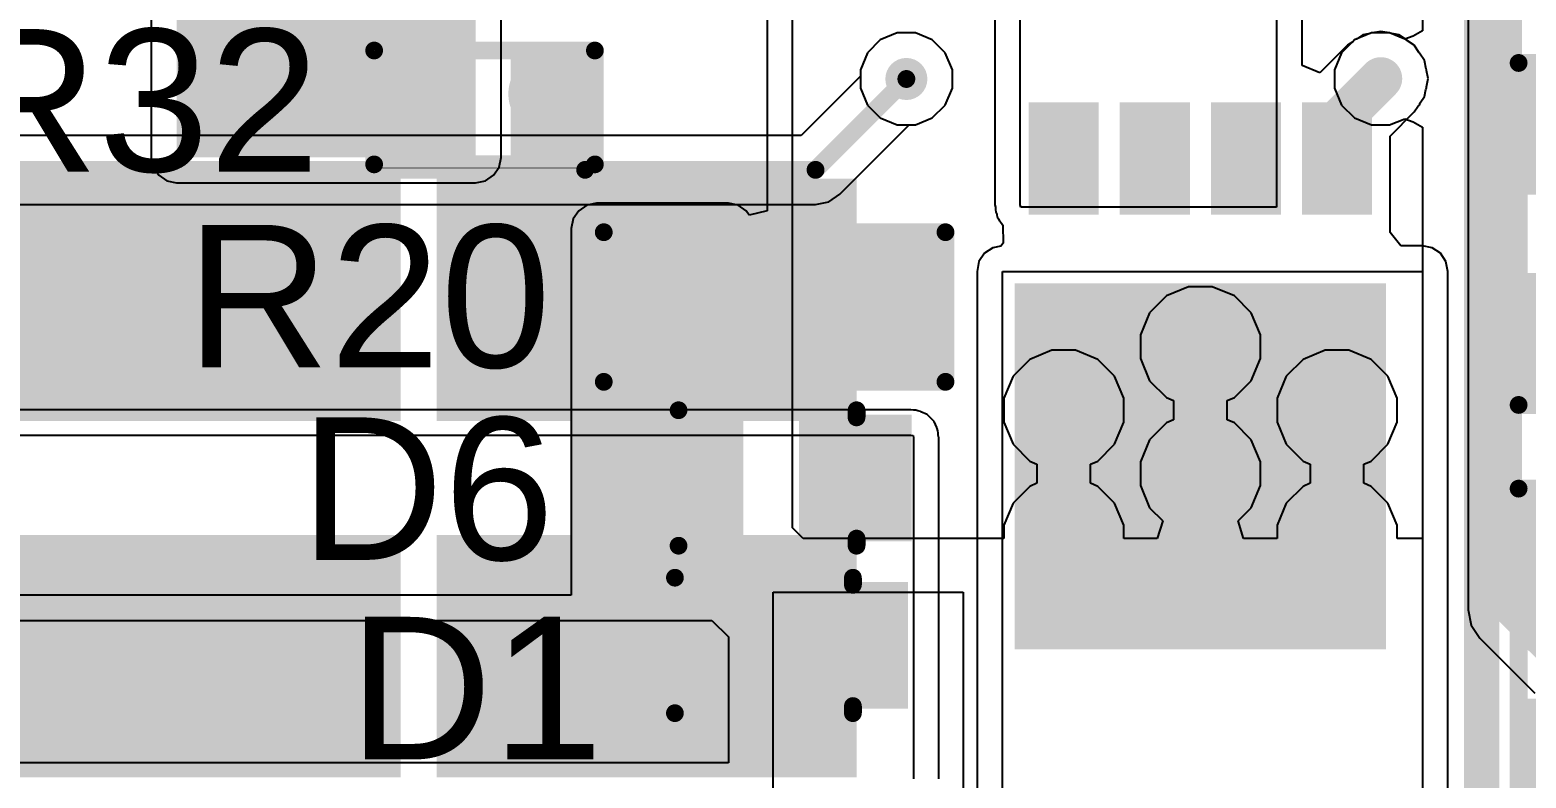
# Model space of a CAD drawing. Header units: millimetres. Extents: x -1.7 to 76.1, y -1.1 to 50.5.
# Drawn here: x 35.83 to 46.51, y 21.94 to 27.27 of the extents above; entities that cross this region are included whole.
import ezdxf

# ---------------------------------------------------------------- set-up
doc = ezdxf.new("R2010")
doc.units = ezdxf.units.MM
for name, color, linetype in [('BottomLayer', 5, 'Continuous'), ('BottomPaste', 16, 'Continuous'), ('BottomSolder', 6, 'Continuous'), ('MultiLayer', 9, 'Continuous'), ('PadHoleLayer', 156, 'Continuous'), ('TopLayer', 1, 'Continuous'), ('TopOverlay', 2, 'Continuous'), ('TopPaste', 8, 'Continuous'), ('TopSolder', 216, 'Continuous'), ('ViaHoleLayer', 16, 'Continuous')]:
    doc.layers.add(name, color=color, linetype=linetype)
doc.styles.add('Arial', font='', dxfattribs={"height": 0.2})
doc.styles.get('Arial').set_extended_font_data('Arial')

# ---------------------------------------------------------------- blocks, each defined once
blk = doc.blocks.new('C___1210_B_90')
at = {"layer": 'BottomLayer'}
for points in [[(-2.032, 1.397), (-0.508, 1.397), (-0.508, -1.397), (-2.032, -1.397)], [(0.508, 1.397), (2.032, 1.397), (2.032, -1.397), (0.508, -1.397)]]:
    blk.add_hatch(color=5, dxfattribs=at).paths.add_polyline_path(points)
at = {"layer": 'BottomPaste'}
for points in [[(-2.032, 1.397), (-0.508, 1.397), (-0.508, -1.397), (-2.032, -1.397)], [(0.508, 1.397), (2.032, 1.397), (2.032, -1.397), (0.508, -1.397)]]:
    blk.add_hatch(color=16, dxfattribs=at).paths.add_polyline_path(points)
at = {"layer": 'BottomSolder'}
for points in [[(-2.1336, 1.4986), (-0.4064, 1.4986), (-0.4064, -1.4986), (-2.1336, -1.4986)], [(0.4064, 1.4986), (2.1336, 1.4986), (2.1336, -1.4986), (0.4064, -1.4986)]]:
    blk.add_hatch(color=6, dxfattribs=at).paths.add_polyline_path(points)
blk = doc.blocks.new('C___1210_B_91')
at = {"layer": 'BottomLayer'}
for points in [[(-2.032, 1.397), (-0.508, 1.397), (-0.508, -1.397), (-2.032, -1.397)], [(0.508, 1.397), (2.032, 1.397), (2.032, -1.397), (0.508, -1.397)]]:
    blk.add_hatch(color=5, dxfattribs=at).paths.add_polyline_path(points)
at = {"layer": 'BottomPaste'}
for points in [[(-2.032, 1.397), (-0.508, 1.397), (-0.508, -1.397), (-2.032, -1.397)], [(0.508, 1.397), (2.032, 1.397), (2.032, -1.397), (0.508, -1.397)]]:
    blk.add_hatch(color=16, dxfattribs=at).paths.add_polyline_path(points)
at = {"layer": 'BottomSolder'}
for points in [[(-2.1336, 1.4986), (-0.4064, 1.4986), (-0.4064, -1.4986), (-2.1336, -1.4986)], [(0.4064, 1.4986), (2.1336, 1.4986), (2.1336, -1.4986), (0.4064, -1.4986)]]:
    blk.add_hatch(color=6, dxfattribs=at).paths.add_polyline_path(points)
blk = doc.blocks.new('SOD_523_97')
at = {"layer": 'TopLayer'}
for points in [[(-0.9, 0.35), (-0.3, 0.35), (-0.3, -0.35), (-0.9, -0.35)], [(0.3, 0.35), (0.9, 0.35), (0.9, -0.35), (0.3, -0.35)]]:
    blk.add_hatch(color=1, dxfattribs=at).paths.add_polyline_path(points)
at = {"layer": 'TopOverlay'}
for points in [[(0.66, 0.356), (1.422, 0.356), (1.422, 0.533), (0.66, 0.533)], [(0.94, -0.381), (1.422, -0.381), (1.422, 0.381), (0.94, 0.381)], [(0.66, -0.533), (1.422, -0.533), (1.422, -0.356), (0.66, -0.356)]]:
    blk.add_hatch(color=2, dxfattribs=at).paths.add_polyline_path(points)
at = {"layer": 'TopPaste'}
for points in [[(-0.9, 0.35), (-0.3, 0.35), (-0.3, -0.35), (-0.9, -0.35)], [(0.3, 0.35), (0.9, 0.35), (0.9, -0.35), (0.3, -0.35)]]:
    blk.add_hatch(color=8, dxfattribs=at).paths.add_polyline_path(points)
at = {"layer": 'TopSolder'}
for points in [[(-1.002, 0.452), (-0.198, 0.452), (-0.198, -0.452), (-1.002, -0.452)], [(0.198, 0.452), (1.002, 0.452), (1.002, -0.452), (0.198, -0.452)]]:
    blk.add_hatch(color=216, dxfattribs=at).paths.add_polyline_path(points)
at = {"layer": 'TopOverlay', "const_width": 0.127}
for points in [[(0.66, 0.483), (-0.61, 0.483)], [(-0.61, 0.482), (-0.61, 0.432)], [(-0.61, -0.432), (-0.61, -0.482)], [(0.66, -0.483), (-0.61, -0.483)]]:
    blk.add_lwpolyline(points, dxfattribs=at)
at = {"layer": 'TopOverlay', "const_width": 0.0635}
for points in [[(-0.641, 0.483, 1), (-0.578, 0.483, 1)], [(-0.641, 0.482, 1), (-0.578, 0.482, 1)], [(0.629, 0.483, 1), (0.692, 0.483, 1)], [(-0.641, 0.432, 1), (-0.578, 0.432, 1)], [(-0.641, -0.432, 1), (-0.578, -0.432, 1)], [(-0.641, -0.482, 1), (-0.578, -0.482, 1)], [(-0.641, -0.483, 1), (-0.578, -0.483, 1)], [(0.629, -0.483, 1), (0.692, -0.483, 1)]]:
    blk.add_lwpolyline(points, format="xyb", close=True, dxfattribs=at)
blk = doc.blocks.new('SOD_523_102')
at = {"layer": 'TopLayer'}
for points in [[(-0.9, 0.35), (-0.3, 0.35), (-0.3, -0.35), (-0.9, -0.35)], [(0.3, 0.35), (0.9, 0.35), (0.9, -0.35), (0.3, -0.35)]]:
    blk.add_hatch(color=1, dxfattribs=at).paths.add_polyline_path(points)
at = {"layer": 'TopOverlay'}
for points in [[(0.66, 0.354), (1.422, 0.354), (1.422, 0.532), (0.66, 0.532)], [(0.94, -0.382), (1.422, -0.382), (1.422, 0.38), (0.94, 0.38)], [(0.66, -0.535), (1.422, -0.535), (1.422, -0.357), (0.66, -0.357)]]:
    blk.add_hatch(color=2, dxfattribs=at).paths.add_polyline_path(points)
at = {"layer": 'TopPaste'}
for points in [[(-0.9, 0.35), (-0.3, 0.35), (-0.3, -0.35), (-0.9, -0.35)], [(0.3, 0.35), (0.9, 0.35), (0.9, -0.35), (0.3, -0.35)]]:
    blk.add_hatch(color=8, dxfattribs=at).paths.add_polyline_path(points)
at = {"layer": 'TopSolder'}
for points in [[(-1.002, 0.452), (-0.198, 0.452), (-0.198, -0.452), (-1.002, -0.452)], [(0.198, 0.452), (1.002, 0.452), (1.002, -0.452), (0.198, -0.452)]]:
    blk.add_hatch(color=216, dxfattribs=at).paths.add_polyline_path(points)
at = {"layer": 'TopOverlay', "const_width": 0.127}
for points in [[(0.66, 0.483), (-0.61, 0.483)], [(-0.61, 0.482), (-0.61, 0.432)], [(-0.61, -0.432), (-0.61, -0.482)], [(0.66, -0.483), (-0.61, -0.483)]]:
    blk.add_lwpolyline(points, dxfattribs=at)
at = {"layer": 'TopOverlay', "const_width": 0.0635}
for points in [[(-0.641, 0.483, 1), (-0.578, 0.483, 1)], [(-0.641, 0.482, 1), (-0.578, 0.482, 1)], [(0.629, 0.483, 1), (0.692, 0.483, 1)], [(-0.641, 0.432, 1), (-0.578, 0.432, 1)], [(-0.641, -0.432, 1), (-0.578, -0.432, 1)], [(-0.641, -0.482, 1), (-0.578, -0.482, 1)], [(-0.641, -0.483, 1), (-0.578, -0.483, 1)], [(0.629, -0.483, 1), (0.692, -0.483, 1)]]:
    blk.add_lwpolyline(points, format="xyb", close=True, dxfattribs=at)
blk = doc.blocks.new('8_VSONP__3_3_3__B_129')
at = {"layer": 'BottomLayer'}
for points in [[(-1.926, 1.175), (-1.226, 1.175), (-1.226, 0.775), (-1.926, 0.775)], [(-0.636, 1.275), (1.874, 1.275), (1.874, -1.275), (-0.636, -1.275)], [(-1.926, 0.525), (-1.226, 0.525), (-1.226, 0.125), (-1.926, 0.125)], [(-1.926, -0.125), (-1.226, -0.125), (-1.226, -0.525), (-1.926, -0.525)], [(-1.926, -0.775), (-1.226, -0.775), (-1.226, -1.175), (-1.926, -1.175)]]:
    blk.add_hatch(color=5, dxfattribs=at).paths.add_polyline_path(points)
h = blk.add_hatch(color=5, dxfattribs=at)
edge = h.paths.add_edge_path()
edge.add_arc((0.219, 0.975), 0.25, 0, 360)
h = blk.add_hatch(color=5, dxfattribs=at)
edge = h.paths.add_edge_path()
edge.add_arc((1.124, 0.975), 0.25, 0, 360)
h = blk.add_hatch(color=5, dxfattribs=at)
edge = h.paths.add_edge_path()
edge.add_arc((-0.234, 0), 0.25, 0, 360)
h = blk.add_hatch(color=5, dxfattribs=at)
edge = h.paths.add_edge_path()
edge.add_arc((0.671, 0), 0.25, 0, 360)
h = blk.add_hatch(color=5, dxfattribs=at)
edge = h.paths.add_edge_path()
edge.add_arc((1.576, 0), 0.25, 0, 360)
h = blk.add_hatch(color=5, dxfattribs=at)
edge = h.paths.add_edge_path()
edge.add_arc((0.219, -0.975), 0.25, 0, 360)
h = blk.add_hatch(color=5, dxfattribs=at)
edge = h.paths.add_edge_path()
edge.add_arc((1.124, -0.975), 0.25, 0, 360)
at = {"layer": 'BottomPaste'}
for points in [[(-1.926, 1.175), (-1.226, 1.175), (-1.226, 0.775), (-1.926, 0.775)], [(-0.636, 1.275), (1.874, 1.275), (1.874, -1.275), (-0.636, -1.275)], [(-1.926, 0.525), (-1.226, 0.525), (-1.226, 0.125), (-1.926, 0.125)], [(-1.926, -0.125), (-1.226, -0.125), (-1.226, -0.525), (-1.926, -0.525)], [(-1.926, -0.775), (-1.226, -0.775), (-1.226, -1.175), (-1.926, -1.175)]]:
    blk.add_hatch(color=16, dxfattribs=at).paths.add_polyline_path(points)
at = {"layer": 'BottomSolder'}
for points in [[(-0.686, 1.325), (1.924, 1.325), (1.924, -1.325), (-0.686, -1.325)], [(-1.976, 1.225), (-1.176, 1.225), (-1.176, 0.725), (-1.976, 0.725)], [(-1.976, 0.575), (-1.176, 0.575), (-1.176, 0.075), (-1.976, 0.075)], [(-1.976, -0.075), (-1.176, -0.075), (-1.176, -0.575), (-1.976, -0.575)], [(-1.976, -0.725), (-1.176, -0.725), (-1.176, -1.225), (-1.976, -1.225)]]:
    blk.add_hatch(color=6, dxfattribs=at).paths.add_polyline_path(points)
at = {"layer": 'MultiLayer'}
h = blk.add_hatch(color=9, dxfattribs=at)
edge = h.paths.add_edge_path()
edge.add_arc((0.219, 0.975), 0.25, 0, 360)
h = blk.add_hatch(color=9, dxfattribs=at)
edge = h.paths.add_edge_path()
edge.add_arc((1.124, 0.975), 0.25, 0, 360)
h = blk.add_hatch(color=9, dxfattribs=at)
edge = h.paths.add_edge_path()
edge.add_arc((-0.234, 0), 0.25, 0, 360)
h = blk.add_hatch(color=9, dxfattribs=at)
edge = h.paths.add_edge_path()
edge.add_arc((0.671, 0), 0.25, 0, 360)
h = blk.add_hatch(color=9, dxfattribs=at)
edge = h.paths.add_edge_path()
edge.add_arc((1.576, 0), 0.25, 0, 360)
h = blk.add_hatch(color=9, dxfattribs=at)
edge = h.paths.add_edge_path()
edge.add_arc((0.219, -0.975), 0.25, 0, 360)
h = blk.add_hatch(color=9, dxfattribs=at)
edge = h.paths.add_edge_path()
edge.add_arc((1.124, -0.975), 0.25, 0, 360)
at = {"layer": 'PadHoleLayer'}
h = blk.add_hatch(color=156, dxfattribs=at)
edge = h.paths.add_edge_path()
edge.add_arc((0.219, 0.975), 0.15, 0, 360)
h = blk.add_hatch(color=156, dxfattribs=at)
edge = h.paths.add_edge_path()
edge.add_arc((1.124, 0.975), 0.15, 0, 360)
h = blk.add_hatch(color=156, dxfattribs=at)
edge = h.paths.add_edge_path()
edge.add_arc((-0.234, 0), 0.15, 0, 360)
h = blk.add_hatch(color=156, dxfattribs=at)
edge = h.paths.add_edge_path()
edge.add_arc((0.671, 0), 0.15, 0, 360)
h = blk.add_hatch(color=156, dxfattribs=at)
edge = h.paths.add_edge_path()
edge.add_arc((1.576, 0), 0.15, 0, 360)
h = blk.add_hatch(color=156, dxfattribs=at)
edge = h.paths.add_edge_path()
edge.add_arc((0.219, -0.975), 0.15, 0, 360)
h = blk.add_hatch(color=156, dxfattribs=at)
edge = h.paths.add_edge_path()
edge.add_arc((1.124, -0.975), 0.15, 0, 360)
at = {"layer": 'TopLayer'}
h = blk.add_hatch(color=1, dxfattribs=at)
edge = h.paths.add_edge_path()
edge.add_arc((0.219, 0.975), 0.25, 0, 360)
h = blk.add_hatch(color=1, dxfattribs=at)
edge = h.paths.add_edge_path()
edge.add_arc((1.124, 0.975), 0.25, 0, 360)
h = blk.add_hatch(color=1, dxfattribs=at)
edge = h.paths.add_edge_path()
edge.add_arc((-0.234, 0), 0.25, 0, 360)
h = blk.add_hatch(color=1, dxfattribs=at)
edge = h.paths.add_edge_path()
edge.add_arc((0.671, 0), 0.25, 0, 360)
h = blk.add_hatch(color=1, dxfattribs=at)
edge = h.paths.add_edge_path()
edge.add_arc((1.576, 0), 0.25, 0, 360)
h = blk.add_hatch(color=1, dxfattribs=at)
edge = h.paths.add_edge_path()
edge.add_arc((0.219, -0.975), 0.25, 0, 360)
h = blk.add_hatch(color=1, dxfattribs=at)
edge = h.paths.add_edge_path()
edge.add_arc((1.124, -0.975), 0.25, 0, 360)
blk = doc.blocks.new('R___0603_149')
at = {"layer": 'TopLayer'}
for points in [[(-0.381, 0.4445), (-0.381, -0.4445), (-1.143, -0.4445), (-1.143, 0.4445)], [(1.143, 0.4445), (1.143, -0.4445), (0.381, -0.4445), (0.381, 0.4445)]]:
    blk.add_hatch(color=1, dxfattribs=at).paths.add_polyline_path(points)
at = {"layer": 'TopPaste'}
for points in [[(-0.381, 0.4445), (-0.381, -0.4445), (-1.143, -0.4445), (-1.143, 0.4445)], [(1.143, 0.4445), (1.143, -0.4445), (0.381, -0.4445), (0.381, 0.4445)]]:
    blk.add_hatch(color=8, dxfattribs=at).paths.add_polyline_path(points)
at = {"layer": 'TopSolder'}
for points in [[(-0.2794, 0.5461), (-0.2794, -0.5461), (-1.2446, -0.5461), (-1.2446, 0.5461)], [(1.2446, 0.5461), (1.2446, -0.5461), (0.2794, -0.5461), (0.2794, 0.5461)]]:
    blk.add_hatch(color=216, dxfattribs=at).paths.add_polyline_path(points)
at = {"layer": 'TopOverlay', "const_width": 0.127}
for points in [[(1.2192, 0.5334), (-1.2192, 0.5334)], [(-1.2192, 0.5334), (-1.2192, -0.5334)], [(1.2192, 0.5334), (1.2192, -0.5334)], [(1.2192, -0.5334), (-1.2192, -0.5334)]]:
    blk.add_lwpolyline(points, dxfattribs=at)
at = {"layer": 'TopOverlay', "const_width": 0.0635}
for points in [[(-1.25095, 0.5334, 1), (-1.18745, 0.5334, 1)], [(-1.25095, 0.5334, 1), (-1.18745, 0.5334, 1)], [(1.18745, 0.5334, 1), (1.25095, 0.5334, 1)], [(1.18745, 0.5334, 1), (1.25095, 0.5334, 1)], [(-1.25095, -0.5334, 1), (-1.18745, -0.5334, 1)], [(-1.25095, -0.5334, 1), (-1.18745, -0.5334, 1)], [(1.18745, -0.5334, 1), (1.25095, -0.5334, 1)], [(1.18745, -0.5334, 1), (1.25095, -0.5334, 1)]]:
    blk.add_lwpolyline(points, format="xyb", close=True, dxfattribs=at)
blk = doc.blocks.new('R___0402_161')
at = {"layer": 'TopLayer'}
for points in [[(-0.699, -0.318), (-0.699, 0.318), (-0.241, 0.318), (-0.241, -0.318)], [(0.241, -0.318), (0.241, 0.318), (0.699, 0.318), (0.699, -0.318)]]:
    blk.add_hatch(color=1, dxfattribs=at).paths.add_polyline_path(points)
at = {"layer": 'TopPaste'}
for points in [[(-0.699, -0.318), (-0.699, 0.318), (-0.241, 0.318), (-0.241, -0.318)], [(0.241, -0.318), (0.241, 0.318), (0.699, 0.318), (0.699, -0.318)]]:
    blk.add_hatch(color=8, dxfattribs=at).paths.add_polyline_path(points)
at = {"layer": 'TopSolder'}
for points in [[(-0.754, -0.373), (-0.754, 0.373), (-0.186, 0.373), (-0.186, -0.373)], [(0.186, -0.373), (0.186, 0.373), (0.754, 0.373), (0.754, -0.373)]]:
    blk.add_hatch(color=216, dxfattribs=at).paths.add_polyline_path(points)
at = {"layer": 'TopOverlay'}
for points, const_width in [([(-0.787, -0.406), (-0.787, 0.406)], 0.127), ([(-0.787, 0.406), (0.787, 0.406)], 0.127), ([(0.787, -0.406), (0.787, 0.406)], 0.127), ([(-0.787, -0.406), (0.787, -0.406)], 0.127), ([(-0.813, -0.432), (0.813, -0.432)], 0.00323)]:
    blk.add_lwpolyline(points, dxfattribs=dict(at, const_width=const_width))
for points, const_width in [([(-0.819, 0.406, 1), (-0.756, 0.406, 1)], 0.0635), ([(-0.819, 0.406, 1), (-0.756, 0.406, 1)], 0.0635), ([(0.756, 0.406, 1), (0.819, 0.406, 1)], 0.0635), ([(0.756, 0.406, 1), (0.819, 0.406, 1)], 0.0635), ([(-0.819, -0.406, 1), (-0.756, -0.406, 1)], 0.0635), ([(-0.819, -0.406, 1), (-0.756, -0.406, 1)], 0.0635), ([(0.756, -0.406, 1), (0.819, -0.406, 1)], 0.0635), ([(0.756, -0.406, 1), (0.819, -0.406, 1)], 0.0635), ([(-0.814, -0.432, 1), (-0.812, -0.432, 1)], 0.00161), ([(0.812, -0.432, 1), (0.814, -0.432, 1)], 0.00161)]:
    blk.add_lwpolyline(points, format="xyb", close=True, dxfattribs=dict(at, const_width=const_width))
blk = doc.blocks.new('R___0603_183')
at = {"layer": 'TopLayer'}
for points in [[(-0.381, 0.4445), (-0.381, -0.4445), (-1.143, -0.4445), (-1.143, 0.4445)], [(1.143, 0.4445), (1.143, -0.4445), (0.381, -0.4445), (0.381, 0.4445)]]:
    blk.add_hatch(color=1, dxfattribs=at).paths.add_polyline_path(points)
at = {"layer": 'TopPaste'}
for points in [[(-0.381, 0.4445), (-0.381, -0.4445), (-1.143, -0.4445), (-1.143, 0.4445)], [(1.143, 0.4445), (1.143, -0.4445), (0.381, -0.4445), (0.381, 0.4445)]]:
    blk.add_hatch(color=8, dxfattribs=at).paths.add_polyline_path(points)
at = {"layer": 'TopSolder'}
for points in [[(-0.2794, 0.5461), (-0.2794, -0.5461), (-1.2446, -0.5461), (-1.2446, 0.5461)], [(1.2446, 0.5461), (1.2446, -0.5461), (0.2794, -0.5461), (0.2794, 0.5461)]]:
    blk.add_hatch(color=216, dxfattribs=at).paths.add_polyline_path(points)
at = {"layer": 'TopOverlay', "const_width": 0.127}
for points in [[(-1.2192, -0.5334), (-1.2192, 0.5334)], [(1.2192, 0.5334), (-1.2192, 0.5334)], [(1.2192, -0.5334), (1.2192, 0.5334)], [(1.2192, -0.5334), (-1.2192, -0.5334)]]:
    blk.add_lwpolyline(points, dxfattribs=at)
at = {"layer": 'TopOverlay', "const_width": 0.0635}
for points in [[(-1.25095, 0.5334, 1), (-1.18745, 0.5334, 1)], [(-1.25095, 0.5334, 1), (-1.18745, 0.5334, 1)], [(1.18745, 0.5334, 1), (1.25095, 0.5334, 1)], [(1.18745, 0.5334, 1), (1.25095, 0.5334, 1)], [(-1.25095, -0.5334, 1), (-1.18745, -0.5334, 1)], [(-1.25095, -0.5334, 1), (-1.18745, -0.5334, 1)], [(1.18745, -0.5334, 1), (1.25095, -0.5334, 1)], [(1.18745, -0.5334, 1), (1.25095, -0.5334, 1)]]:
    blk.add_lwpolyline(points, format="xyb", close=True, dxfattribs=at)
blk = doc.blocks.new('R___0603_186')
at = {"layer": 'TopLayer'}
for points in [[(-0.381, 0.4445), (-0.381, -0.4445), (-1.143, -0.4445), (-1.143, 0.4445)], [(1.143, 0.4445), (1.143, -0.4445), (0.381, -0.4445), (0.381, 0.4445)]]:
    blk.add_hatch(color=1, dxfattribs=at).paths.add_polyline_path(points)
at = {"layer": 'TopPaste'}
for points in [[(-0.381, 0.4445), (-0.381, -0.4445), (-1.143, -0.4445), (-1.143, 0.4445)], [(1.143, 0.4445), (1.143, -0.4445), (0.381, -0.4445), (0.381, 0.4445)]]:
    blk.add_hatch(color=8, dxfattribs=at).paths.add_polyline_path(points)
at = {"layer": 'TopSolder'}
for points in [[(-0.2794, 0.5461), (-0.2794, -0.5461), (-1.2446, -0.5461), (-1.2446, 0.5461)], [(1.2446, 0.5461), (1.2446, -0.5461), (0.2794, -0.5461), (0.2794, 0.5461)]]:
    blk.add_hatch(color=216, dxfattribs=at).paths.add_polyline_path(points)
at = {"layer": 'TopOverlay', "const_width": 0.127}
for points in [[(-1.2192, -0.5334), (-1.2192, 0.5334)], [(1.2192, 0.5334), (-1.2192, 0.5334)], [(1.2192, -0.5334), (1.2192, 0.5334)], [(1.2192, -0.5334), (-1.2192, -0.5334)]]:
    blk.add_lwpolyline(points, dxfattribs=at)
at = {"layer": 'TopOverlay', "const_width": 0.0635}
for points in [[(-1.25095, 0.5334, 1), (-1.18745, 0.5334, 1)], [(-1.25095, 0.5334, 1), (-1.18745, 0.5334, 1)], [(1.18745, 0.5334, 1), (1.25095, 0.5334, 1)], [(1.18745, 0.5334, 1), (1.25095, 0.5334, 1)], [(-1.25095, -0.5334, 1), (-1.18745, -0.5334, 1)], [(-1.25095, -0.5334, 1), (-1.18745, -0.5334, 1)], [(1.18745, -0.5334, 1), (1.25095, -0.5334, 1)], [(1.18745, -0.5334, 1), (1.25095, -0.5334, 1)]]:
    blk.add_lwpolyline(points, format="xyb", close=True, dxfattribs=at)

msp = doc.modelspace()

# ---------------------------------------------------------------- hatches: boundary and pattern name
at = {"layer": 'BottomLayer'}
h = msp.add_hatch(color=5, dxfattribs=at)
edge = h.paths.add_edge_path()
edge.add_arc((39.548, 26.818), 0.3, 0, 360)
h = msp.add_hatch(color=5, dxfattribs=at)
edge = h.paths.add_edge_path()
edge.add_arc((42.088, 26.924), 0.15, 0, 360)
h = msp.add_hatch(color=5, dxfattribs=at)
edge = h.paths.add_edge_path()
edge.add_arc((45.471, 26.924), 0.15, 0, 360)
at = {"layer": 'TopLayer'}
for points in [[(36.881, 26.365), (37.998, 26.365), (37.998, 28.626), (36.881, 28.626)], [(37.744, 26.365), (39.014, 26.365), (39.014, 27.838), (37.744, 27.838)], [(39.878, 22.454), (40.818, 22.454), (40.818, 25.857), (39.878, 25.857)]]:
    msp.add_hatch(color=1, dxfattribs=at).paths.add_polyline_path(points)
h = msp.add_hatch(color=1, dxfattribs=at)
edge = h.paths.add_edge_path()
edge.add_arc((39.548, 26.818), 0.3, 0, 360)
h = msp.add_hatch(color=1, dxfattribs=at)
edge = h.paths.add_edge_path()
edge.add_arc((42.088, 26.924), 0.15, 0, 360)
h = msp.add_hatch(color=1, dxfattribs=at)
edge = h.paths.add_edge_path()
edge.add_arc((45.471, 26.924), 0.15, 0, 360)
at = {"layer": 'ViaHoleLayer'}
h = msp.add_hatch(color=16, dxfattribs=at)
edge = h.paths.add_edge_path()
edge.add_arc((42.088, 26.924), 0.1, 0, 360)
h = msp.add_hatch(color=16, dxfattribs=at)
edge = h.paths.add_edge_path()
edge.add_arc((45.471, 26.924), 0.1, 0, 360)
h = msp.add_hatch(color=16, dxfattribs=at)
edge = h.paths.add_edge_path()
edge.add_arc((39.548, 26.818), 0.15, 0, 360)

# ---------------------------------------------------------------- linework, layer by layer
at = {"layer": 'BottomLayer'}
for p, q in [((46.096, 28.584), (46.096, 23.139)), ((42.719, 27.631), (42.719, 26.027)), ((42.901, 26.027), (42.901, 27.505)), ((44.729, 27.505), (44.729, 27.02)), ((44.911, 27.02), (44.911, 27.505)), ((42.023, 27.252), (41.902, 27.202)), ((42.153, 27.252), (42.023, 27.252)), ((42.273, 27.202), (42.153, 27.252)), ((45.345, 27.238), (45.301, 27.208)), ((45.397, 27.248), (45.345, 27.238)), ((45.406, 27.252), (45.397, 27.248)), ((45.415, 27.252), (45.406, 27.252)), ((45.474, 27.263), (45.415, 27.252)), ((45.532, 27.252), (45.474, 27.263)), ((45.536, 27.252), (45.532, 27.252)), ((45.539, 27.25), (45.536, 27.252)), ((45.602, 27.238), (45.539, 27.25)), ((45.656, 27.202), (45.602, 27.238)), ((41.902, 27.202), (41.81, 27.11)), ((42.366, 27.11), (42.273, 27.202)), ((45.236, 27.165), (45.038, 26.967)), ((45.273, 27.19), (45.236, 27.165)), ((45.285, 27.202), (45.273, 27.19)), ((45.301, 27.208), (45.285, 27.202)), ((45.657, 27.201), (45.656, 27.202)), ((45.656, 27.202), (45.656, 27.202)), ((45.712, 27.165), (45.657, 27.201)), ((45.748, 27.11), (45.712, 27.165)), ((41.81, 27.11), (41.76, 26.989)), ((42.416, 26.989), (42.366, 27.11)), ((44.729, 27.02), (44.729, 26.01)), ((45.038, 26.967), (44.911, 27.02)), ((45.749, 27.11), (45.748, 27.11)), ((45.749, 27.109), (45.749, 27.11)), ((45.785, 27.056), (45.749, 27.109)), ((45.797, 26.993), (45.785, 27.056)), ((41.76, 26.944), (41.338, 26.522)), ((41.76, 26.989), (41.76, 26.944)), ((42.416, 26.859), (42.416, 26.989)), ((45.799, 26.989), (45.797, 26.993)), ((45.799, 26.985), (45.799, 26.989)), ((45.81, 26.927), (45.799, 26.985)), ((45.799, 26.868), (45.81, 26.927)), ((42.366, 26.738), (42.416, 26.859)), ((45.755, 26.754), (45.785, 26.798)), ((45.785, 26.798), (45.795, 26.85)), ((45.795, 26.85), (45.799, 26.859)), ((45.799, 26.859), (45.799, 26.868)), ((42.273, 26.646), (42.366, 26.738)), ((45.539, 26.516), (45.712, 26.689)), ((45.712, 26.689), (45.737, 26.727)), ((45.737, 26.727), (45.749, 26.738)), ((45.749, 26.738), (45.755, 26.754)), ((41.614, 26.102), (42.108, 26.596)), ((42.108, 26.596), (42.153, 26.596)), ((42.153, 26.596), (42.273, 26.646)), ((39.796, 26.522), (35.197, 26.522)), ((41.338, 26.522), (39.796, 26.522)), ((39.796, 26.522), (39.796, 26.522)), ((45.539, 25.829), (45.539, 26.516)), ((41.44, 26.03), (41.534, 26.049)), ((41.534, 26.049), (41.614, 26.102)), ((35.299, 26.03), (39.796, 26.03)), ((39.796, 26.03), (39.796, 26.03)), ((39.796, 26.03), (41.44, 26.03)), ((42.719, 26.027), (42.723, 26.01)), ((42.723, 26.01), (42.723, 25.992)), ((42.723, 25.992), (42.726, 25.976)), ((42.726, 25.976), (42.726, 25.976)), ((42.726, 25.976), (42.726, 25.975)), ((42.726, 25.975), (42.733, 25.959)), ((42.733, 25.959), (42.733, 25.958)), ((42.733, 25.958), (42.734, 25.957)), ((42.734, 25.957), (42.734, 25.956)), ((42.734, 25.956), (42.737, 25.94)), ((42.904, 26.011), (42.901, 26.027)), ((42.905, 26.01), (42.904, 26.011)), ((44.729, 26.01), (42.905, 26.01)), ((42.737, 25.94), (42.746, 25.927)), ((42.746, 25.927), (42.753, 25.91)), ((42.753, 25.91), (42.753, 25.91)), ((42.753, 25.91), (42.753, 25.91)), ((42.753, 25.91), (42.754, 25.909)), ((42.754, 25.909), (42.767, 25.896)), ((42.767, 25.896), (42.777, 25.881)), ((42.777, 25.881), (42.779, 25.754)), ((42.762, 25.731), (42.704, 25.72)), ((42.779, 25.754), (42.762, 25.731)), ((45.615, 25.734), (45.539, 25.829)), ((45.771, 25.734), (45.615, 25.734)), ((45.84, 25.72), (45.771, 25.734)), ((42.606, 25.622), (42.592, 25.552)), ((42.645, 25.681), (42.606, 25.622)), ((42.704, 25.72), (42.645, 25.681)), ((45.899, 25.681), (45.84, 25.72)), ((45.938, 25.622), (45.899, 25.681)), ((45.952, 25.552), (45.938, 25.622)), ((42.592, 25.552), (42.592, 21.865)), ((42.774, 21.659), (42.774, 25.552)), ((42.774, 25.552), (45.771, 25.552)), ((45.771, 25.552), (45.771, 18.313)), ((45.952, 18.313), (45.952, 25.552)), ((42.121, 24.565), (35.37, 24.565)), ((42.138, 24.562), (42.121, 24.565)), ((42.156, 24.562), (42.138, 24.562)), ((42.171, 24.559), (42.156, 24.562)), ((42.188, 24.552), (42.171, 24.559)), ((42.171, 24.559), (42.171, 24.559)), ((42.171, 24.559), (42.171, 24.559)), ((42.19, 24.551), (42.188, 24.552)), ((42.192, 24.55), (42.19, 24.551)), ((42.236, 24.532), (42.192, 24.55)), ((42.261, 24.507), (42.236, 24.532)), ((42.236, 24.532), (42.236, 24.532)), ((42.236, 24.532), (42.236, 24.532)), ((42.286, 24.482), (42.261, 24.507)), ((42.305, 24.438), (42.286, 24.482)), ((42.286, 24.482), (42.286, 24.482)), ((42.286, 24.482), (42.286, 24.482)), ((32.537, 24.384), (42.121, 24.384)), ((42.121, 24.384), (42.136, 24.381)), ((42.136, 24.381), (42.139, 24.366)), ((42.139, 24.366), (42.139, 21.933)), ((42.306, 24.436), (42.305, 24.438)), ((42.307, 24.433), (42.306, 24.436)), ((42.313, 24.416), (42.307, 24.433)), ((42.316, 24.402), (42.313, 24.416)), ((42.316, 24.384), (42.316, 24.402)), ((42.32, 24.366), (42.316, 24.384)), ((42.32, 21.933), (42.32, 24.366)), ((46.096, 23.139), (46.096, 23.139)), ((46.096, 23.139), (46.117, 23.03)), ((46.117, 23.03), (46.179, 22.938)), ((46.179, 22.938), (46.573, 22.544))]:
    msp.add_line(p, q, dxfattribs=at)
for points, const_width in [([(46.38, 23.139), (46.38, 28.702)], 0.203), ([(45.161, 26.614), (45.474, 26.927)], 0.305), ([(41.44, 26.276), (42.088, 26.924)], 0.127), ([(45.161, 26.357), (45.161, 26.614)], 0.305), ([(35.197, 26.276), (39.796, 26.276)], 0.127), ([(39.796, 26.276), (41.44, 26.276)], 0.127), ([(46.38, 23.139), (46.774, 22.746)], 0.203)]:
    msp.add_lwpolyline(points, dxfattribs=dict(at, const_width=const_width))
for points, const_width in [([(45.397, 26.927, 1), (45.55, 26.927, 1)], 0.152), ([(42.056, 26.924, 1), (42.12, 26.924, 1)], 0.0635), ([(45.085, 26.614, 1), (45.237, 26.614, 1)], 0.152), ([(45.085, 26.614, 1), (45.237, 26.614, 1)], 0.152), ([(45.085, 26.357, 1), (45.237, 26.357, 1)], 0.152), ([(39.764, 26.276, 1), (39.827, 26.276, 1)], 0.0635), ([(39.764, 26.276, 1), (39.827, 26.276, 1)], 0.0635), ([(41.408, 26.276, 1), (41.472, 26.276, 1)], 0.0635), ([(41.408, 26.276, 1), (41.472, 26.276, 1)], 0.0635), ([(46.33, 23.139, 1), (46.431, 23.139, 1)], 0.102), ([(46.33, 23.139, 1), (46.431, 23.139, 1)], 0.102)]:
    msp.add_lwpolyline(points, format="xyb", close=True, dxfattribs=dict(at, const_width=const_width))
at = {"layer": 'TopLayer'}
for p, q in [((45.771, 30.988), (45.771, 27.267)), ((41.094, 29.591), (41.094, 25.983)), ((41.275, 23.724), (41.275, 29.591)), ((36.7, 28.626), (36.7, 26.365)), ((39.196, 26.365), (39.196, 27.838)), ((42.023, 27.252), (41.902, 27.202)), ((42.153, 27.252), (42.023, 27.252)), ((42.273, 27.202), (42.153, 27.252)), ((45.406, 27.252), (45.285, 27.202)), ((45.536, 27.252), (45.406, 27.252)), ((45.644, 27.207), (45.536, 27.252)), ((45.704, 27.229), (45.644, 27.207)), ((45.771, 27.267), (45.704, 27.229)), ((41.902, 27.202), (41.81, 27.11)), ((42.366, 27.11), (42.273, 27.202)), ((45.285, 27.202), (45.193, 27.11)), ((41.81, 27.11), (41.76, 26.989)), ((42.416, 26.989), (42.366, 27.11)), ((45.193, 27.11), (45.143, 26.989)), ((41.76, 26.989), (41.76, 26.859)), ((42.416, 26.859), (42.416, 26.989)), ((45.143, 26.989), (45.143, 26.859)), ((41.76, 26.859), (41.81, 26.738)), ((42.366, 26.738), (42.416, 26.859)), ((45.143, 26.859), (45.193, 26.738)), ((41.81, 26.738), (41.902, 26.646)), ((42.273, 26.646), (42.366, 26.738)), ((45.193, 26.738), (45.285, 26.646)), ((41.902, 26.646), (42.023, 26.596)), ((42.023, 26.596), (42.153, 26.596)), ((42.153, 26.596), (42.273, 26.646)), ((45.285, 26.646), (45.406, 26.596)), ((45.406, 26.596), (45.536, 26.596)), ((45.536, 26.596), (45.644, 26.641)), ((45.644, 26.641), (45.704, 26.619)), ((45.704, 26.619), (45.771, 26.581)), ((45.771, 26.581), (45.771, 23.647)), ((36.7, 26.365), (36.713, 26.296)), ((36.713, 26.296), (36.753, 26.237)), ((39.143, 26.237), (39.182, 26.296)), ((39.182, 26.296), (39.196, 26.365)), ((36.753, 26.237), (36.811, 26.198)), ((36.811, 26.198), (36.881, 26.184)), ((36.881, 26.184), (39.014, 26.184)), ((39.014, 26.184), (39.084, 26.198)), ((39.084, 26.198), (39.143, 26.237)), ((39.75, 25.985), (39.711, 25.927)), ((39.809, 26.025), (39.75, 25.985)), ((39.878, 26.038), (39.809, 26.025)), ((40.818, 26.038), (39.878, 26.038)), ((40.887, 26.025), (40.818, 26.038)), ((40.946, 25.985), (40.887, 26.025)), ((40.967, 25.954), (40.946, 25.985)), ((41.094, 25.983), (40.967, 25.954)), ((39.711, 25.927), (39.697, 25.857)), ((39.697, 25.857), (39.697, 23.244)), ((44.101, 25.443), (43.944, 25.377)), ((44.271, 25.443), (44.101, 25.443)), ((44.429, 25.377), (44.271, 25.443)), ((43.944, 25.377), (43.824, 25.257)), ((44.549, 25.257), (44.429, 25.377)), ((43.824, 25.257), (43.758, 25.1)), ((44.614, 25.1), (44.549, 25.257)), ((43.758, 25.1), (43.758, 24.93)), ((44.614, 24.93), (44.614, 25.1)), ((43.126, 24.99), (42.969, 24.924)), ((43.296, 24.99), (43.126, 24.99)), ((43.454, 24.924), (43.296, 24.99)), ((45.076, 24.99), (44.919, 24.924)), ((45.246, 24.99), (45.076, 24.99)), ((45.404, 24.924), (45.246, 24.99)), ((42.969, 24.924), (42.849, 24.804)), ((43.574, 24.804), (43.454, 24.924)), ((43.758, 24.93), (43.824, 24.772)), ((44.549, 24.772), (44.614, 24.93)), ((44.919, 24.924), (44.799, 24.804)), ((45.524, 24.804), (45.404, 24.924)), ((42.849, 24.804), (42.783, 24.647)), ((43.639, 24.647), (43.574, 24.804)), ((43.824, 24.772), (43.944, 24.652)), ((44.429, 24.652), (44.549, 24.772)), ((44.799, 24.804), (44.733, 24.647)), ((45.589, 24.647), (45.524, 24.804)), ((42.783, 24.647), (42.783, 24.477)), ((43.639, 24.477), (43.639, 24.647)), ((43.944, 24.652), (43.995, 24.631)), ((43.995, 24.631), (43.995, 24.494)), ((44.378, 24.631), (44.429, 24.652)), ((44.378, 24.494), (44.378, 24.631)), ((44.733, 24.647), (44.733, 24.477)), ((45.589, 24.477), (45.589, 24.647)), ((42.783, 24.477), (42.849, 24.319)), ((43.574, 24.319), (43.639, 24.477)), ((43.944, 24.472), (43.824, 24.352)), ((43.995, 24.494), (43.944, 24.472)), ((44.429, 24.472), (44.378, 24.494)), ((44.549, 24.352), (44.429, 24.472)), ((44.733, 24.477), (44.799, 24.319)), ((45.524, 24.319), (45.589, 24.477)), ((43.824, 24.352), (43.758, 24.195)), ((44.614, 24.195), (44.549, 24.352)), ((42.849, 24.319), (42.969, 24.199)), ((43.454, 24.199), (43.574, 24.319)), ((44.799, 24.319), (44.919, 24.199)), ((45.404, 24.199), (45.524, 24.319)), ((42.969, 24.199), (43.02, 24.178)), ((43.02, 24.178), (43.02, 24.041)), ((43.403, 24.178), (43.454, 24.199)), ((43.403, 24.041), (43.403, 24.178)), ((43.758, 24.195), (43.758, 24.025)), ((44.614, 24.025), (44.614, 24.195)), ((44.919, 24.199), (44.97, 24.178)), ((44.97, 24.178), (44.97, 24.041)), ((45.353, 24.178), (45.404, 24.199)), ((45.353, 24.041), (45.353, 24.178)), ((43.02, 24.041), (42.969, 24.019)), ((43.454, 24.019), (43.403, 24.041)), ((43.758, 24.025), (43.824, 23.867)), ((44.549, 23.867), (44.614, 24.025)), ((44.97, 24.041), (44.919, 24.019)), ((45.404, 24.019), (45.353, 24.041)), ((42.969, 24.019), (42.849, 23.899)), ((43.574, 23.899), (43.454, 24.019)), ((44.919, 24.019), (44.799, 23.899)), ((45.524, 23.899), (45.404, 24.019)), ((42.849, 23.899), (42.783, 23.742)), ((43.639, 23.742), (43.574, 23.899)), ((43.824, 23.867), (43.917, 23.774)), ((44.456, 23.774), (44.549, 23.867)), ((44.799, 23.899), (44.733, 23.742)), ((45.589, 23.742), (45.524, 23.899)), ((41.351, 23.647), (41.275, 23.724)), ((42.783, 23.742), (42.783, 23.647)), ((43.639, 23.647), (43.639, 23.742)), ((43.917, 23.774), (43.878, 23.648)), ((44.494, 23.648), (44.456, 23.774)), ((44.733, 23.742), (44.733, 23.647)), ((45.589, 23.647), (45.589, 23.742)), ((42.783, 23.647), (41.351, 23.647)), ((43.878, 23.647), (43.639, 23.647)), ((43.878, 23.648), (43.878, 23.647)), ((44.495, 23.647), (44.494, 23.648)), ((44.733, 23.647), (44.495, 23.647)), ((45.771, 23.647), (45.589, 23.647)), ((39.697, 23.244), (32.83, 23.244)), ((41.138, 21.133), (41.138, 23.266)), ((41.138, 23.266), (42.494, 23.266)), ((42.494, 23.266), (42.494, 21.133)), ((32.83, 23.063), (37.429, 23.063)), ((37.429, 23.063), (40.701, 23.063)), ((40.701, 23.063), (40.818, 22.947)), ((40.818, 22.947), (40.818, 22.047)), ((40.818, 22.047), (31.318, 22.047))]:
    msp.add_line(p, q, dxfattribs=at)
at = {"layer": 'TopLayer', "const_width": 0.254}
msp.add_lwpolyline([(46.193, 21.631), (46.193, 29.388)], dxfattribs=at)

# ---------------------------------------------------------------- block references
msp.add_blockref('R___0402_161', (39.078, 26.721))
for name, p, rotation in [('R___0603_186', (46.99, 25.819), 270), ('8_VSONP__3_3_3__B_129', (44.186, 24.781), 270), ('C___1210_B_90', (36.982, 24.079), 270), ('C___1210_B_91', (40.234, 24.079), 270), ('R___0603_149', (41.148, 25.298), 180), ('SOD_523_102', (41.123, 24.079), 180), ('R___0603_183', (46.99, 22.784), 270), ('SOD_523_97', (41.097, 22.885), 180)]:
    msp.add_blockref(name, p, dxfattribs=dict(rotation=rotation))

# ---------------------------------------------------------------- texts
at = {"layer": 'TopOverlay', "style": 'Arial'}
for s, p in [('R32', (35.298, 26.264)), ('R20', (36.949, 24.867)), ('D6', (37.762, 23.495)), ('D1', (38.109, 22.073))]:
    msp.add_text(s, height=1.016, dxfattribs=at).set_placement(p)

doc.saveas('drawing.dxf')
